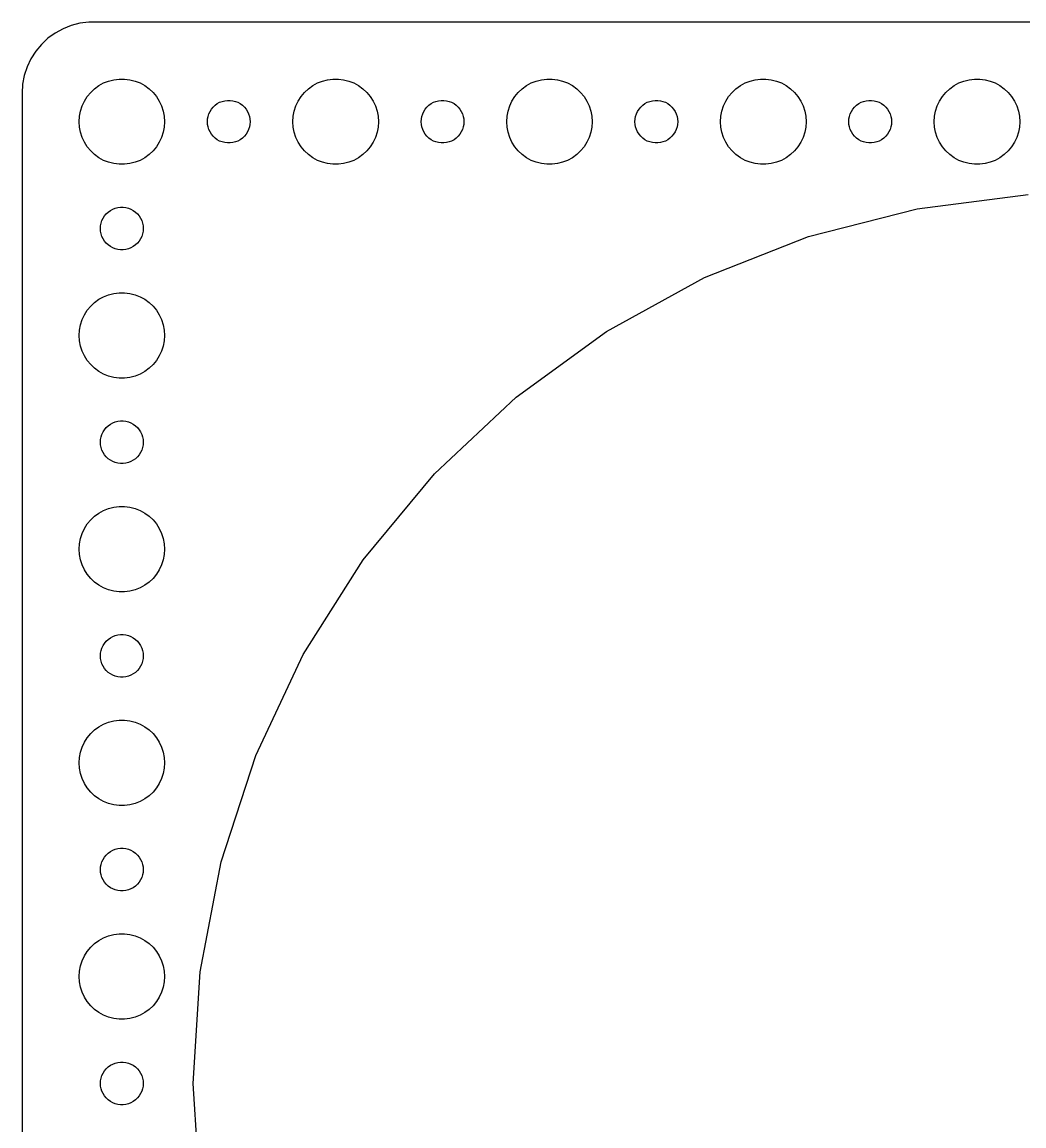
# Model space of a CAD drawing. Header units: metres. Extents: x -270 to 270, y -74 to 74.
# Drawn here: x -269.5 to -199.2, y -3 to 74.5 of the extents above; entities that cross this region are included whole.
import ezdxf

# ---------------------------------------------------------------- set-up
doc = ezdxf.new("R2010")
doc.units = ezdxf.units.M

msp = doc.modelspace()

# ---------------------------------------------------------------- linework, layer by layer
for p, q in [((-265.437, 74.4114), (-266.045, 74.2553)), ((-264.814, 74.4901), (-265.437, 74.4114)), ((264.814, 74.4901), (-264.814, 74.4901)), ((-267.179, 73.7216), (-267.687, 73.3526)), ((-266.629, 74.0241), (-267.179, 73.7216)), ((-266.045, 74.2553), (-266.629, 74.0241)), ((-268.145, 72.9227), (-268.545, 72.4389)), ((-267.687, 73.3526), (-268.145, 72.9227)), ((-268.545, 72.4389), (-268.882, 71.9088)), ((-269.149, 71.3406), (-269.343, 70.7434)), ((-268.882, 71.9088), (-269.149, 71.3406)), ((-269.343, 70.7434), (-269.461, 70.1267)), ((-269.461, 70.1267), (-269.5, 69.5)), ((-264.687, 69.5536), (-264.412, 69.8115)), ((-264.412, 69.8115), (-264.107, 70.033)), ((-264.107, 70.033), (-263.777, 70.2145)), ((-263.777, 70.2145), (-263.427, 70.3532)), ((-263.427, 70.3532), (-263.062, 70.4469)), ((-263.062, 70.4469), (-262.688, 70.4941)), ((-262.688, 70.4941), (-262.312, 70.4941)), ((-262.312, 70.4941), (-261.938, 70.4469)), ((-261.938, 70.4469), (-261.573, 70.3532)), ((-261.573, 70.3532), (-261.223, 70.2145)), ((-261.223, 70.2145), (-260.893, 70.033)), ((-260.893, 70.033), (-260.588, 69.8115)), ((-260.588, 69.8115), (-260.313, 69.5536)), ((-249.687, 69.5536), (-249.412, 69.8115)), ((-249.412, 69.8115), (-249.107, 70.033)), ((-249.107, 70.033), (-248.777, 70.2145)), ((-248.777, 70.2145), (-248.427, 70.3532)), ((-248.427, 70.3532), (-248.062, 70.4469)), ((-248.062, 70.4469), (-247.688, 70.4941)), ((-247.688, 70.4941), (-247.312, 70.4941)), ((-247.312, 70.4941), (-246.938, 70.4469)), ((-246.938, 70.4469), (-246.573, 70.3532)), ((-246.573, 70.3532), (-246.223, 70.2145)), ((-246.223, 70.2145), (-245.893, 70.033)), ((-245.893, 70.033), (-245.588, 69.8115)), ((-245.588, 69.8115), (-245.313, 69.5536)), ((-234.687, 69.5536), (-234.412, 69.8115)), ((-234.412, 69.8115), (-234.107, 70.033)), ((-234.107, 70.033), (-233.777, 70.2145)), ((-233.777, 70.2145), (-233.427, 70.3532)), ((-233.427, 70.3532), (-233.062, 70.4469)), ((-233.062, 70.4469), (-232.688, 70.4941)), ((-232.688, 70.4941), (-232.312, 70.4941)), ((-232.312, 70.4941), (-231.938, 70.4469)), ((-231.938, 70.4469), (-231.573, 70.3532)), ((-231.573, 70.3532), (-231.223, 70.2145)), ((-231.223, 70.2145), (-230.893, 70.033)), ((-230.893, 70.033), (-230.588, 69.8115)), ((-230.588, 69.8115), (-230.313, 69.5536)), ((-219.687, 69.5536), (-219.412, 69.8115)), ((-219.412, 69.8115), (-219.107, 70.033)), ((-219.107, 70.033), (-218.777, 70.2145)), ((-218.777, 70.2145), (-218.427, 70.3532)), ((-218.427, 70.3532), (-218.062, 70.4469)), ((-218.062, 70.4469), (-217.688, 70.4941)), ((-217.688, 70.4941), (-217.312, 70.4941)), ((-217.312, 70.4941), (-216.938, 70.4469)), ((-216.938, 70.4469), (-216.573, 70.3532)), ((-216.573, 70.3532), (-216.223, 70.2145)), ((-216.223, 70.2145), (-215.893, 70.033)), ((-215.893, 70.033), (-215.588, 69.8115)), ((-215.588, 69.8115), (-215.313, 69.5536)), ((-204.687, 69.5536), (-204.412, 69.8115)), ((-204.412, 69.8115), (-204.107, 70.033)), ((-204.107, 70.033), (-203.777, 70.2145)), ((-203.777, 70.2145), (-203.427, 70.3532)), ((-203.427, 70.3532), (-203.062, 70.4469)), ((-203.062, 70.4469), (-202.688, 70.4941)), ((-202.688, 70.4941), (-202.312, 70.4941)), ((-202.312, 70.4941), (-201.938, 70.4469)), ((-201.938, 70.4469), (-201.573, 70.3532)), ((-201.573, 70.3532), (-201.223, 70.2145)), ((-201.223, 70.2145), (-200.893, 70.033)), ((-200.893, 70.033), (-200.588, 69.8115)), ((-200.588, 69.8115), (-200.313, 69.5536)), ((-269.5, 69.5), (-269.5, -69.5)), ((-265.129, 68.9453), (-264.927, 69.2634)), ((-264.927, 69.2634), (-264.687, 69.5536)), ((-260.313, 69.5536), (-260.073, 69.2634)), ((-260.073, 69.2634), (-259.871, 68.9453)), ((-255.464, 68.9266), (-255.281, 68.9734)), ((-255.281, 68.9734), (-255.094, 68.997)), ((-255.094, 68.997), (-254.906, 68.997)), ((-254.906, 68.997), (-254.719, 68.9734)), ((-254.719, 68.9734), (-254.536, 68.9266)), ((-250.129, 68.9453), (-249.927, 69.2634)), ((-249.927, 69.2634), (-249.687, 69.5536)), ((-245.313, 69.5536), (-245.073, 69.2634)), ((-245.073, 69.2634), (-244.871, 68.9453)), ((-240.464, 68.9266), (-240.281, 68.9734)), ((-240.281, 68.9734), (-240.094, 68.997)), ((-240.094, 68.997), (-239.906, 68.997)), ((-239.906, 68.997), (-239.719, 68.9734)), ((-239.719, 68.9734), (-239.536, 68.9266)), ((-235.129, 68.9453), (-234.927, 69.2634)), ((-234.927, 69.2634), (-234.687, 69.5536)), ((-230.313, 69.5536), (-230.073, 69.2634)), ((-230.073, 69.2634), (-229.871, 68.9453)), ((-225.464, 68.9266), (-225.281, 68.9734)), ((-225.281, 68.9734), (-225.094, 68.997)), ((-225.094, 68.997), (-224.906, 68.997)), ((-224.906, 68.997), (-224.719, 68.9734)), ((-224.719, 68.9734), (-224.536, 68.9266)), ((-220.129, 68.9453), (-219.927, 69.2634)), ((-219.927, 69.2634), (-219.687, 69.5536)), ((-215.313, 69.5536), (-215.073, 69.2634)), ((-215.073, 69.2634), (-214.871, 68.9453)), ((-210.464, 68.9266), (-210.281, 68.9734)), ((-210.281, 68.9734), (-210.094, 68.997)), ((-210.094, 68.997), (-209.906, 68.997)), ((-209.906, 68.997), (-209.719, 68.9734)), ((-209.719, 68.9734), (-209.536, 68.9266)), ((-205.129, 68.9453), (-204.927, 69.2634)), ((-204.927, 69.2634), (-204.687, 69.5536)), ((-200.313, 69.5536), (-200.073, 69.2634)), ((-200.073, 69.2634), (-199.871, 68.9453)), ((-265.476, 67.876), (-265.406, 68.2461)), ((-265.406, 68.2461), (-265.289, 68.6044)), ((-265.289, 68.6044), (-265.129, 68.9453)), ((-259.871, 68.9453), (-259.711, 68.6044)), ((-259.711, 68.6044), (-259.594, 68.2461)), ((-259.594, 68.2461), (-259.524, 67.876)), ((-256.395, 68.0522), (-256.314, 68.2226)), ((-256.314, 68.2226), (-256.214, 68.3817)), ((-256.214, 68.3817), (-256.093, 68.5268)), ((-256.093, 68.5268), (-255.956, 68.6558)), ((-255.956, 68.6558), (-255.804, 68.7665)), ((-255.804, 68.7665), (-255.639, 68.8572)), ((-255.639, 68.8572), (-255.464, 68.9266)), ((-254.536, 68.9266), (-254.361, 68.8572)), ((-254.361, 68.8572), (-254.196, 68.7665)), ((-254.196, 68.7665), (-254.044, 68.6558)), ((-254.044, 68.6558), (-253.907, 68.5268)), ((-253.907, 68.5268), (-253.786, 68.3817)), ((-253.786, 68.3817), (-253.686, 68.2226)), ((-253.686, 68.2226), (-253.605, 68.0522)), ((-250.476, 67.876), (-250.406, 68.2461)), ((-250.406, 68.2461), (-250.289, 68.6044)), ((-250.289, 68.6044), (-250.129, 68.9453)), ((-244.871, 68.9453), (-244.711, 68.6044)), ((-244.711, 68.6044), (-244.594, 68.2461)), ((-244.594, 68.2461), (-244.524, 67.876)), ((-241.395, 68.0522), (-241.314, 68.2226)), ((-241.314, 68.2226), (-241.214, 68.3817)), ((-241.214, 68.3817), (-241.093, 68.5268)), ((-241.093, 68.5268), (-240.956, 68.6558)), ((-240.956, 68.6558), (-240.804, 68.7665)), ((-240.804, 68.7665), (-240.639, 68.8572)), ((-240.639, 68.8572), (-240.464, 68.9266)), ((-239.536, 68.9266), (-239.361, 68.8572)), ((-239.361, 68.8572), (-239.196, 68.7665)), ((-239.196, 68.7665), (-239.044, 68.6558)), ((-239.044, 68.6558), (-238.907, 68.5268)), ((-238.907, 68.5268), (-238.786, 68.3817)), ((-238.786, 68.3817), (-238.686, 68.2226)), ((-238.686, 68.2226), (-238.605, 68.0522)), ((-235.476, 67.876), (-235.406, 68.2461)), ((-235.406, 68.2461), (-235.289, 68.6044)), ((-235.289, 68.6044), (-235.129, 68.9453)), ((-229.871, 68.9453), (-229.711, 68.6044)), ((-229.711, 68.6044), (-229.594, 68.2461)), ((-229.594, 68.2461), (-229.524, 67.876)), ((-226.395, 68.0522), (-226.314, 68.2226)), ((-226.314, 68.2226), (-226.214, 68.3817)), ((-226.214, 68.3817), (-226.093, 68.5268)), ((-226.093, 68.5268), (-225.956, 68.6558)), ((-225.956, 68.6558), (-225.804, 68.7665)), ((-225.804, 68.7665), (-225.639, 68.8572)), ((-225.639, 68.8572), (-225.464, 68.9266)), ((-224.536, 68.9266), (-224.361, 68.8572)), ((-224.361, 68.8572), (-224.196, 68.7665)), ((-224.196, 68.7665), (-224.044, 68.6558)), ((-224.044, 68.6558), (-223.907, 68.5268)), ((-223.907, 68.5268), (-223.786, 68.3817)), ((-223.786, 68.3817), (-223.686, 68.2226)), ((-223.686, 68.2226), (-223.605, 68.0522)), ((-220.476, 67.876), (-220.406, 68.2461)), ((-220.406, 68.2461), (-220.289, 68.6044)), ((-220.289, 68.6044), (-220.129, 68.9453)), ((-214.871, 68.9453), (-214.711, 68.6044)), ((-214.711, 68.6044), (-214.594, 68.2461)), ((-214.594, 68.2461), (-214.524, 67.876)), ((-211.395, 68.0522), (-211.314, 68.2226)), ((-211.314, 68.2226), (-211.214, 68.3817)), ((-211.214, 68.3817), (-211.093, 68.5268)), ((-211.093, 68.5268), (-210.956, 68.6558)), ((-210.956, 68.6558), (-210.804, 68.7665)), ((-210.804, 68.7665), (-210.639, 68.8572)), ((-210.639, 68.8572), (-210.464, 68.9266)), ((-209.536, 68.9266), (-209.361, 68.8572)), ((-209.361, 68.8572), (-209.196, 68.7665)), ((-209.196, 68.7665), (-209.044, 68.6558)), ((-209.044, 68.6558), (-208.907, 68.5268)), ((-208.907, 68.5268), (-208.786, 68.3817)), ((-208.786, 68.3817), (-208.686, 68.2226)), ((-208.686, 68.2226), (-208.605, 68.0522)), ((-205.476, 67.876), (-205.406, 68.2461)), ((-205.406, 68.2461), (-205.289, 68.6044)), ((-205.289, 68.6044), (-205.129, 68.9453)), ((-199.871, 68.9453), (-199.711, 68.6044)), ((-199.711, 68.6044), (-199.594, 68.2461)), ((-199.594, 68.2461), (-199.524, 67.876)), ((-265.5, 67.5), (-265.476, 67.876)), ((-265.476, 67.124), (-265.5, 67.5)), ((-259.524, 67.876), (-259.5, 67.5)), ((-259.5, 67.5), (-259.524, 67.124)), ((-256.5, 67.5), (-256.488, 67.688)), ((-256.488, 67.312), (-256.5, 67.5)), ((-256.488, 67.688), (-256.453, 67.873)), ((-256.453, 67.873), (-256.395, 68.0522)), ((-253.605, 68.0522), (-253.547, 67.873)), ((-253.547, 67.873), (-253.512, 67.688)), ((-253.512, 67.688), (-253.5, 67.5)), ((-253.5, 67.5), (-253.512, 67.312)), ((-250.5, 67.5), (-250.476, 67.876)), ((-250.476, 67.124), (-250.5, 67.5)), ((-244.524, 67.876), (-244.5, 67.5)), ((-244.5, 67.5), (-244.524, 67.124)), ((-241.5, 67.5), (-241.488, 67.688)), ((-241.488, 67.312), (-241.5, 67.5)), ((-241.488, 67.688), (-241.453, 67.873)), ((-241.453, 67.873), (-241.395, 68.0522)), ((-238.605, 68.0522), (-238.547, 67.873)), ((-238.547, 67.873), (-238.512, 67.688)), ((-238.512, 67.688), (-238.5, 67.5)), ((-238.5, 67.5), (-238.512, 67.312)), ((-235.5, 67.5), (-235.476, 67.876)), ((-235.476, 67.124), (-235.5, 67.5)), ((-229.524, 67.876), (-229.5, 67.5)), ((-229.5, 67.5), (-229.524, 67.124)), ((-226.5, 67.5), (-226.488, 67.688)), ((-226.488, 67.312), (-226.5, 67.5)), ((-226.488, 67.688), (-226.453, 67.873)), ((-226.453, 67.873), (-226.395, 68.0522)), ((-223.605, 68.0522), (-223.547, 67.873)), ((-223.547, 67.873), (-223.512, 67.688)), ((-223.512, 67.688), (-223.5, 67.5)), ((-223.5, 67.5), (-223.512, 67.312)), ((-220.5, 67.5), (-220.476, 67.876)), ((-220.476, 67.124), (-220.5, 67.5)), ((-214.524, 67.876), (-214.5, 67.5)), ((-214.5, 67.5), (-214.524, 67.124)), ((-211.5, 67.5), (-211.488, 67.688)), ((-211.488, 67.312), (-211.5, 67.5)), ((-211.488, 67.688), (-211.453, 67.873)), ((-211.453, 67.873), (-211.395, 68.0522)), ((-208.605, 68.0522), (-208.547, 67.873)), ((-208.547, 67.873), (-208.512, 67.688)), ((-208.512, 67.688), (-208.5, 67.5)), ((-208.5, 67.5), (-208.512, 67.312)), ((-205.5, 67.5), (-205.476, 67.876)), ((-205.476, 67.124), (-205.5, 67.5)), ((-199.524, 67.876), (-199.5, 67.5)), ((-199.5, 67.5), (-199.524, 67.124)), ((-265.406, 66.7539), (-265.476, 67.124)), ((-265.289, 66.3956), (-265.406, 66.7539)), ((-259.594, 66.7539), (-259.711, 66.3956)), ((-259.524, 67.124), (-259.594, 66.7539)), ((-256.453, 67.127), (-256.488, 67.312)), ((-256.395, 66.9478), (-256.453, 67.127)), ((-256.314, 66.7774), (-256.395, 66.9478)), ((-256.214, 66.6183), (-256.314, 66.7774)), ((-253.686, 66.7774), (-253.786, 66.6183)), ((-253.605, 66.9478), (-253.686, 66.7774)), ((-253.547, 67.127), (-253.605, 66.9478)), ((-253.512, 67.312), (-253.547, 67.127)), ((-250.406, 66.7539), (-250.476, 67.124)), ((-250.289, 66.3956), (-250.406, 66.7539)), ((-244.594, 66.7539), (-244.711, 66.3956)), ((-244.524, 67.124), (-244.594, 66.7539)), ((-241.453, 67.127), (-241.488, 67.312)), ((-241.395, 66.9478), (-241.453, 67.127)), ((-241.314, 66.7774), (-241.395, 66.9478)), ((-241.214, 66.6183), (-241.314, 66.7774)), ((-238.686, 66.7774), (-238.786, 66.6183)), ((-238.605, 66.9478), (-238.686, 66.7774)), ((-238.547, 67.127), (-238.605, 66.9478)), ((-238.512, 67.312), (-238.547, 67.127)), ((-235.406, 66.7539), (-235.476, 67.124)), ((-235.289, 66.3956), (-235.406, 66.7539)), ((-229.594, 66.7539), (-229.711, 66.3956)), ((-229.524, 67.124), (-229.594, 66.7539)), ((-226.453, 67.127), (-226.488, 67.312)), ((-226.395, 66.9478), (-226.453, 67.127)), ((-226.314, 66.7774), (-226.395, 66.9478)), ((-226.214, 66.6183), (-226.314, 66.7774)), ((-223.686, 66.7774), (-223.786, 66.6183)), ((-223.605, 66.9478), (-223.686, 66.7774)), ((-223.547, 67.127), (-223.605, 66.9478)), ((-223.512, 67.312), (-223.547, 67.127)), ((-220.406, 66.7539), (-220.476, 67.124)), ((-220.289, 66.3956), (-220.406, 66.7539)), ((-214.594, 66.7539), (-214.711, 66.3956)), ((-214.524, 67.124), (-214.594, 66.7539)), ((-211.453, 67.127), (-211.488, 67.312)), ((-211.395, 66.9478), (-211.453, 67.127)), ((-211.314, 66.7774), (-211.395, 66.9478)), ((-211.214, 66.6183), (-211.314, 66.7774)), ((-208.686, 66.7774), (-208.786, 66.6183)), ((-208.605, 66.9478), (-208.686, 66.7774)), ((-208.547, 67.127), (-208.605, 66.9478)), ((-208.512, 67.312), (-208.547, 67.127)), ((-205.406, 66.7539), (-205.476, 67.124)), ((-205.289, 66.3956), (-205.406, 66.7539)), ((-199.594, 66.7539), (-199.711, 66.3956)), ((-199.524, 67.124), (-199.594, 66.7539)), ((-265.129, 66.0547), (-265.289, 66.3956)), ((-264.927, 65.7366), (-265.129, 66.0547)), ((-259.871, 66.0547), (-260.073, 65.7366)), ((-259.711, 66.3956), (-259.871, 66.0547)), ((-256.093, 66.4732), (-256.214, 66.6183)), ((-255.956, 66.3442), (-256.093, 66.4732)), ((-255.804, 66.2335), (-255.956, 66.3442)), ((-255.639, 66.1428), (-255.804, 66.2335)), ((-255.464, 66.0734), (-255.639, 66.1428)), ((-255.281, 66.0266), (-255.464, 66.0734)), ((-255.094, 66.003), (-255.281, 66.0266)), ((-254.906, 66.003), (-255.094, 66.003)), ((-254.719, 66.0266), (-254.906, 66.003)), ((-254.536, 66.0734), (-254.719, 66.0266)), ((-254.361, 66.1428), (-254.536, 66.0734)), ((-254.196, 66.2335), (-254.361, 66.1428)), ((-254.044, 66.3442), (-254.196, 66.2335)), ((-253.907, 66.4732), (-254.044, 66.3442)), ((-253.786, 66.6183), (-253.907, 66.4732)), ((-250.129, 66.0547), (-250.289, 66.3956)), ((-249.927, 65.7366), (-250.129, 66.0547)), ((-244.871, 66.0547), (-245.073, 65.7366)), ((-244.711, 66.3956), (-244.871, 66.0547)), ((-241.093, 66.4732), (-241.214, 66.6183)), ((-240.956, 66.3442), (-241.093, 66.4732)), ((-240.804, 66.2335), (-240.956, 66.3442)), ((-240.639, 66.1428), (-240.804, 66.2335)), ((-240.464, 66.0734), (-240.639, 66.1428)), ((-240.281, 66.0266), (-240.464, 66.0734)), ((-240.094, 66.003), (-240.281, 66.0266)), ((-239.906, 66.003), (-240.094, 66.003)), ((-239.719, 66.0266), (-239.906, 66.003)), ((-239.536, 66.0734), (-239.719, 66.0266)), ((-239.361, 66.1428), (-239.536, 66.0734)), ((-239.196, 66.2335), (-239.361, 66.1428)), ((-239.044, 66.3442), (-239.196, 66.2335)), ((-238.907, 66.4732), (-239.044, 66.3442)), ((-238.786, 66.6183), (-238.907, 66.4732)), ((-235.129, 66.0547), (-235.289, 66.3956)), ((-234.927, 65.7366), (-235.129, 66.0547)), ((-229.871, 66.0547), (-230.073, 65.7366)), ((-229.711, 66.3956), (-229.871, 66.0547)), ((-226.093, 66.4732), (-226.214, 66.6183)), ((-225.956, 66.3442), (-226.093, 66.4732)), ((-225.804, 66.2335), (-225.956, 66.3442)), ((-225.639, 66.1428), (-225.804, 66.2335)), ((-225.464, 66.0734), (-225.639, 66.1428)), ((-225.281, 66.0266), (-225.464, 66.0734)), ((-225.094, 66.003), (-225.281, 66.0266)), ((-224.906, 66.003), (-225.094, 66.003)), ((-224.719, 66.0266), (-224.906, 66.003)), ((-224.536, 66.0734), (-224.719, 66.0266)), ((-224.361, 66.1428), (-224.536, 66.0734)), ((-224.196, 66.2335), (-224.361, 66.1428)), ((-224.044, 66.3442), (-224.196, 66.2335)), ((-223.907, 66.4732), (-224.044, 66.3442)), ((-223.786, 66.6183), (-223.907, 66.4732)), ((-220.129, 66.0547), (-220.289, 66.3956)), ((-219.927, 65.7366), (-220.129, 66.0547)), ((-214.871, 66.0547), (-215.073, 65.7366)), ((-214.711, 66.3956), (-214.871, 66.0547)), ((-211.093, 66.4732), (-211.214, 66.6183)), ((-210.956, 66.3442), (-211.093, 66.4732)), ((-210.804, 66.2335), (-210.956, 66.3442)), ((-210.639, 66.1428), (-210.804, 66.2335)), ((-210.464, 66.0734), (-210.639, 66.1428)), ((-210.281, 66.0266), (-210.464, 66.0734)), ((-210.094, 66.003), (-210.281, 66.0266)), ((-209.906, 66.003), (-210.094, 66.003)), ((-209.719, 66.0266), (-209.906, 66.003)), ((-209.536, 66.0734), (-209.719, 66.0266)), ((-209.361, 66.1428), (-209.536, 66.0734)), ((-209.196, 66.2335), (-209.361, 66.1428)), ((-209.044, 66.3442), (-209.196, 66.2335)), ((-208.907, 66.4732), (-209.044, 66.3442)), ((-208.786, 66.6183), (-208.907, 66.4732)), ((-205.129, 66.0547), (-205.289, 66.3956)), ((-204.927, 65.7366), (-205.129, 66.0547)), ((-199.871, 66.0547), (-200.073, 65.7366)), ((-199.711, 66.3956), (-199.871, 66.0547)), ((-264.687, 65.4464), (-264.927, 65.7366)), ((-264.412, 65.1885), (-264.687, 65.4464)), ((-264.107, 64.967), (-264.412, 65.1885)), ((-260.588, 65.1885), (-260.893, 64.967)), ((-260.313, 65.4464), (-260.588, 65.1885)), ((-260.073, 65.7366), (-260.313, 65.4464)), ((-249.687, 65.4464), (-249.927, 65.7366)), ((-249.412, 65.1885), (-249.687, 65.4464)), ((-249.107, 64.967), (-249.412, 65.1885)), ((-245.588, 65.1885), (-245.893, 64.967)), ((-245.313, 65.4464), (-245.588, 65.1885)), ((-245.073, 65.7366), (-245.313, 65.4464)), ((-234.687, 65.4464), (-234.927, 65.7366)), ((-234.412, 65.1885), (-234.687, 65.4464)), ((-234.107, 64.967), (-234.412, 65.1885)), ((-230.588, 65.1885), (-230.893, 64.967)), ((-230.313, 65.4464), (-230.588, 65.1885)), ((-230.073, 65.7366), (-230.313, 65.4464)), ((-219.687, 65.4464), (-219.927, 65.7366)), ((-219.412, 65.1885), (-219.687, 65.4464)), ((-219.107, 64.967), (-219.412, 65.1885)), ((-215.588, 65.1885), (-215.893, 64.967)), ((-215.313, 65.4464), (-215.588, 65.1885)), ((-215.073, 65.7366), (-215.313, 65.4464)), ((-204.687, 65.4464), (-204.927, 65.7366)), ((-204.412, 65.1885), (-204.687, 65.4464)), ((-204.107, 64.967), (-204.412, 65.1885)), ((-200.588, 65.1885), (-200.893, 64.967)), ((-200.313, 65.4464), (-200.588, 65.1885)), ((-200.073, 65.7366), (-200.313, 65.4464)), ((-263.777, 64.7855), (-264.107, 64.967)), ((-263.427, 64.6468), (-263.777, 64.7855)), ((-263.062, 64.5531), (-263.427, 64.6468)), ((-262.688, 64.5059), (-263.062, 64.5531)), ((-262.312, 64.5059), (-262.688, 64.5059)), ((-261.938, 64.5531), (-262.312, 64.5059)), ((-261.573, 64.6468), (-261.938, 64.5531)), ((-261.223, 64.7855), (-261.573, 64.6468)), ((-260.893, 64.967), (-261.223, 64.7855)), ((-248.777, 64.7855), (-249.107, 64.967)), ((-248.427, 64.6468), (-248.777, 64.7855)), ((-248.062, 64.5531), (-248.427, 64.6468)), ((-247.688, 64.5059), (-248.062, 64.5531)), ((-247.312, 64.5059), (-247.688, 64.5059)), ((-246.938, 64.5531), (-247.312, 64.5059)), ((-246.573, 64.6468), (-246.938, 64.5531)), ((-246.223, 64.7855), (-246.573, 64.6468)), ((-245.893, 64.967), (-246.223, 64.7855)), ((-233.777, 64.7855), (-234.107, 64.967)), ((-233.427, 64.6468), (-233.777, 64.7855)), ((-233.062, 64.5531), (-233.427, 64.6468)), ((-232.688, 64.5059), (-233.062, 64.5531)), ((-232.312, 64.5059), (-232.688, 64.5059)), ((-231.938, 64.5531), (-232.312, 64.5059)), ((-231.573, 64.6468), (-231.938, 64.5531)), ((-231.223, 64.7855), (-231.573, 64.6468)), ((-230.893, 64.967), (-231.223, 64.7855)), ((-218.777, 64.7855), (-219.107, 64.967)), ((-218.427, 64.6468), (-218.777, 64.7855)), ((-218.062, 64.5531), (-218.427, 64.6468)), ((-217.688, 64.5059), (-218.062, 64.5531)), ((-217.312, 64.5059), (-217.688, 64.5059)), ((-216.938, 64.5531), (-217.312, 64.5059)), ((-216.573, 64.6468), (-216.938, 64.5531)), ((-216.223, 64.7855), (-216.573, 64.6468)), ((-215.893, 64.967), (-216.223, 64.7855)), ((-203.777, 64.7855), (-204.107, 64.967)), ((-203.427, 64.6468), (-203.777, 64.7855)), ((-203.062, 64.5531), (-203.427, 64.6468)), ((-202.688, 64.5059), (-203.062, 64.5531)), ((-202.312, 64.5059), (-202.688, 64.5059)), ((-201.938, 64.5531), (-202.312, 64.5059)), ((-201.573, 64.6468), (-201.938, 64.5531)), ((-201.223, 64.7855), (-201.573, 64.6468)), ((-200.893, 64.967), (-201.223, 64.7855)), ((-206.711, 61.3929), (-198.924, 62.3767)), ((-263.456, 61.1558), (-263.304, 61.2665)), ((-263.304, 61.2665), (-263.139, 61.3572)), ((-263.139, 61.3572), (-262.964, 61.4266)), ((-262.964, 61.4266), (-262.781, 61.4734)), ((-262.781, 61.4734), (-262.594, 61.497)), ((-262.594, 61.497), (-262.406, 61.497)), ((-262.406, 61.497), (-262.219, 61.4734)), ((-262.219, 61.4734), (-262.036, 61.4266)), ((-262.036, 61.4266), (-261.861, 61.3572)), ((-261.861, 61.3572), (-261.696, 61.2665)), ((-261.696, 61.2665), (-261.544, 61.1558)), ((-214.314, 59.441), (-206.711, 61.3929)), ((-263.953, 60.373), (-263.895, 60.5522)), ((-263.895, 60.5522), (-263.814, 60.7226)), ((-263.814, 60.7226), (-263.714, 60.8817)), ((-263.714, 60.8817), (-263.593, 61.0268)), ((-263.593, 61.0268), (-263.456, 61.1558)), ((-261.544, 61.1558), (-261.407, 61.0268)), ((-261.407, 61.0268), (-261.286, 60.8817)), ((-261.286, 60.8817), (-261.186, 60.7226)), ((-261.186, 60.7226), (-261.105, 60.5522)), ((-261.105, 60.5522), (-261.047, 60.373)), ((-264, 60), (-263.988, 60.188)), ((-263.988, 59.812), (-264, 60)), ((-263.988, 60.188), (-263.953, 60.373)), ((-263.953, 59.627), (-263.988, 59.812)), ((-261.047, 60.373), (-261.012, 60.188)), ((-261.012, 59.812), (-261.047, 59.627)), ((-261.012, 60.188), (-261, 60)), ((-261, 60), (-261.012, 59.812)), ((-263.895, 59.4478), (-263.953, 59.627)), ((-263.814, 59.2774), (-263.895, 59.4478)), ((-263.714, 59.1183), (-263.814, 59.2774)), ((-263.593, 58.9732), (-263.714, 59.1183)), ((-263.456, 58.8442), (-263.593, 58.9732)), ((-261.407, 58.9732), (-261.544, 58.8442)), ((-261.286, 59.1183), (-261.407, 58.9732)), ((-261.186, 59.2774), (-261.286, 59.1183)), ((-261.105, 59.4478), (-261.186, 59.2774)), ((-261.047, 59.627), (-261.105, 59.4478)), ((-221.611, 56.5517), (-214.314, 59.441)), ((-263.304, 58.7335), (-263.456, 58.8442)), ((-263.139, 58.6428), (-263.304, 58.7335)), ((-262.964, 58.5734), (-263.139, 58.6428)), ((-262.781, 58.5266), (-262.964, 58.5734)), ((-262.594, 58.503), (-262.781, 58.5266)), ((-262.406, 58.503), (-262.594, 58.503)), ((-262.219, 58.5266), (-262.406, 58.503)), ((-262.036, 58.5734), (-262.219, 58.5266)), ((-261.861, 58.6428), (-262.036, 58.5734)), ((-261.696, 58.7335), (-261.861, 58.6428)), ((-261.544, 58.8442), (-261.696, 58.7335)), ((-228.489, 52.7705), (-221.611, 56.5517)), ((-264.412, 54.8115), (-264.107, 55.033)), ((-264.107, 55.033), (-263.777, 55.2145)), ((-263.777, 55.2145), (-263.427, 55.3532)), ((-263.427, 55.3532), (-263.062, 55.4469)), ((-263.062, 55.4469), (-262.688, 55.4941)), ((-262.688, 55.4941), (-262.312, 55.4941)), ((-262.312, 55.4941), (-261.938, 55.4469)), ((-261.938, 55.4469), (-261.573, 55.3532)), ((-261.573, 55.3532), (-261.223, 55.2145)), ((-261.223, 55.2145), (-260.893, 55.033)), ((-260.893, 55.033), (-260.588, 54.8115)), ((-265.129, 53.9453), (-264.927, 54.2634)), ((-264.927, 54.2634), (-264.687, 54.5536)), ((-264.687, 54.5536), (-264.412, 54.8115)), ((-260.588, 54.8115), (-260.313, 54.5536)), ((-260.313, 54.5536), (-260.073, 54.2634)), ((-260.073, 54.2634), (-259.871, 53.9453)), ((-265.406, 53.2461), (-265.289, 53.6044)), ((-265.289, 53.6044), (-265.129, 53.9453)), ((-259.871, 53.9453), (-259.711, 53.6044)), ((-259.711, 53.6044), (-259.594, 53.2461)), ((-265.5, 52.5), (-265.476, 52.876)), ((-265.476, 52.876), (-265.406, 53.2461)), ((-259.594, 53.2461), (-259.524, 52.876)), ((-259.524, 52.876), (-259.5, 52.5)), ((-234.839, 48.1571), (-228.489, 52.7705)), ((-265.476, 52.124), (-265.5, 52.5)), ((-265.406, 51.7539), (-265.476, 52.124)), ((-259.524, 52.124), (-259.594, 51.7539)), ((-259.5, 52.5), (-259.524, 52.124)), ((-265.289, 51.3956), (-265.406, 51.7539)), ((-265.129, 51.0547), (-265.289, 51.3956)), ((-259.711, 51.3956), (-259.871, 51.0547)), ((-259.594, 51.7539), (-259.711, 51.3956)), ((-264.927, 50.7366), (-265.129, 51.0547)), ((-264.687, 50.4464), (-264.927, 50.7366)), ((-264.412, 50.1885), (-264.687, 50.4464)), ((-260.313, 50.4464), (-260.588, 50.1885)), ((-260.073, 50.7366), (-260.313, 50.4464)), ((-259.871, 51.0547), (-260.073, 50.7366)), ((-264.107, 49.967), (-264.412, 50.1885)), ((-263.777, 49.7855), (-264.107, 49.967)), ((-263.427, 49.6468), (-263.777, 49.7855)), ((-263.062, 49.5531), (-263.427, 49.6468)), ((-261.573, 49.6468), (-261.938, 49.5531)), ((-261.223, 49.7855), (-261.573, 49.6468)), ((-260.893, 49.967), (-261.223, 49.7855)), ((-260.588, 50.1885), (-260.893, 49.967)), ((-262.688, 49.5059), (-263.062, 49.5531)), ((-262.312, 49.5059), (-262.688, 49.5059)), ((-261.938, 49.5531), (-262.312, 49.5059)), ((-240.561, 42.7842), (-234.839, 48.1571)), ((-262.781, 46.4734), (-262.594, 46.497)), ((-262.594, 46.497), (-262.406, 46.497)), ((-262.406, 46.497), (-262.219, 46.4734)), ((-263.895, 45.5522), (-263.814, 45.7226)), ((-263.814, 45.7226), (-263.714, 45.8817)), ((-263.714, 45.8817), (-263.593, 46.0268)), ((-263.593, 46.0268), (-263.456, 46.1558)), ((-263.456, 46.1558), (-263.304, 46.2665)), ((-263.304, 46.2665), (-263.139, 46.3572)), ((-263.139, 46.3572), (-262.964, 46.4266)), ((-262.964, 46.4266), (-262.781, 46.4734)), ((-262.219, 46.4734), (-262.036, 46.4266)), ((-262.036, 46.4266), (-261.861, 46.3572)), ((-261.861, 46.3572), (-261.696, 46.2665)), ((-261.696, 46.2665), (-261.544, 46.1558)), ((-261.544, 46.1558), (-261.407, 46.0268)), ((-261.407, 46.0268), (-261.286, 45.8817)), ((-261.286, 45.8817), (-261.186, 45.7226)), ((-261.186, 45.7226), (-261.105, 45.5522)), ((-264, 45), (-263.988, 45.188)), ((-263.988, 44.812), (-264, 45)), ((-263.988, 45.188), (-263.953, 45.373)), ((-263.953, 45.373), (-263.895, 45.5522)), ((-261.105, 45.5522), (-261.047, 45.373)), ((-261.047, 45.373), (-261.012, 45.188)), ((-261.012, 45.188), (-261, 45)), ((-261, 45), (-261.012, 44.812)), ((-263.953, 44.627), (-263.988, 44.812)), ((-263.895, 44.4478), (-263.953, 44.627)), ((-263.814, 44.2774), (-263.895, 44.4478)), ((-263.714, 44.1183), (-263.814, 44.2774)), ((-261.186, 44.2774), (-261.286, 44.1183)), ((-261.105, 44.4478), (-261.186, 44.2774)), ((-261.047, 44.627), (-261.105, 44.4478)), ((-261.012, 44.812), (-261.047, 44.627)), ((-263.593, 43.9732), (-263.714, 44.1183)), ((-263.456, 43.8442), (-263.593, 43.9732)), ((-263.304, 43.7335), (-263.456, 43.8442)), ((-263.139, 43.6428), (-263.304, 43.7335)), ((-262.964, 43.5734), (-263.139, 43.6428)), ((-262.781, 43.5266), (-262.964, 43.5734)), ((-262.594, 43.503), (-262.781, 43.5266)), ((-262.406, 43.503), (-262.594, 43.503)), ((-262.219, 43.5266), (-262.406, 43.503)), ((-262.036, 43.5734), (-262.219, 43.5266)), ((-261.861, 43.6428), (-262.036, 43.5734)), ((-261.696, 43.7335), (-261.861, 43.6428)), ((-261.544, 43.8442), (-261.696, 43.7335)), ((-261.407, 43.9732), (-261.544, 43.8442)), ((-261.286, 44.1183), (-261.407, 43.9732)), ((-245.564, 36.7366), (-240.561, 42.7842)), ((-263.777, 40.2145), (-263.427, 40.3532)), ((-263.427, 40.3532), (-263.062, 40.4469)), ((-263.062, 40.4469), (-262.688, 40.4941)), ((-262.688, 40.4941), (-262.312, 40.4941)), ((-262.312, 40.4941), (-261.938, 40.4469)), ((-261.938, 40.4469), (-261.573, 40.3532)), ((-261.573, 40.3532), (-261.223, 40.2145)), ((-264.927, 39.2634), (-264.687, 39.5536)), ((-264.687, 39.5536), (-264.412, 39.8115)), ((-264.412, 39.8115), (-264.107, 40.033)), ((-264.107, 40.033), (-263.777, 40.2145)), ((-261.223, 40.2145), (-260.893, 40.033)), ((-260.893, 40.033), (-260.588, 39.8115)), ((-260.588, 39.8115), (-260.313, 39.5536)), ((-260.313, 39.5536), (-260.073, 39.2634)), ((-265.289, 38.6044), (-265.129, 38.9453)), ((-265.129, 38.9453), (-264.927, 39.2634)), ((-260.073, 39.2634), (-259.871, 38.9453)), ((-259.871, 38.9453), (-259.711, 38.6044)), ((-265.476, 37.876), (-265.406, 38.2461)), ((-265.406, 38.2461), (-265.289, 38.6044)), ((-259.711, 38.6044), (-259.594, 38.2461)), ((-259.594, 38.2461), (-259.524, 37.876)), ((-265.5, 37.5), (-265.476, 37.876)), ((-265.476, 37.124), (-265.5, 37.5)), ((-259.524, 37.876), (-259.5, 37.5)), ((-259.5, 37.5), (-259.524, 37.124)), ((-265.406, 36.7539), (-265.476, 37.124)), ((-265.289, 36.3956), (-265.406, 36.7539)), ((-259.594, 36.7539), (-259.711, 36.3956)), ((-259.524, 37.124), (-259.594, 36.7539)), ((-249.769, 30.1096), (-245.564, 36.7366)), ((-265.129, 36.0547), (-265.289, 36.3956)), ((-264.927, 35.7366), (-265.129, 36.0547)), ((-264.687, 35.4464), (-264.927, 35.7366)), ((-260.073, 35.7366), (-260.313, 35.4464)), ((-259.871, 36.0547), (-260.073, 35.7366)), ((-259.711, 36.3956), (-259.871, 36.0547)), ((-264.412, 35.1885), (-264.687, 35.4464)), ((-264.107, 34.967), (-264.412, 35.1885)), ((-263.777, 34.7855), (-264.107, 34.967)), ((-260.893, 34.967), (-261.223, 34.7855)), ((-260.588, 35.1885), (-260.893, 34.967)), ((-260.313, 35.4464), (-260.588, 35.1885)), ((-263.427, 34.6468), (-263.777, 34.7855)), ((-263.062, 34.5531), (-263.427, 34.6468)), ((-262.688, 34.5059), (-263.062, 34.5531)), ((-262.312, 34.5059), (-262.688, 34.5059)), ((-261.938, 34.5531), (-262.312, 34.5059)), ((-261.573, 34.6468), (-261.938, 34.5531)), ((-261.223, 34.7855), (-261.573, 34.6468)), ((-263.714, 30.8817), (-263.593, 31.0268)), ((-263.593, 31.0268), (-263.456, 31.1558)), ((-263.456, 31.1558), (-263.304, 31.2665)), ((-263.304, 31.2665), (-263.139, 31.3572)), ((-263.139, 31.3572), (-262.964, 31.4266)), ((-262.964, 31.4266), (-262.781, 31.4734)), ((-262.781, 31.4734), (-262.594, 31.497)), ((-262.594, 31.497), (-262.406, 31.497)), ((-262.406, 31.497), (-262.219, 31.4734)), ((-262.219, 31.4734), (-262.036, 31.4266)), ((-262.036, 31.4266), (-261.861, 31.3572)), ((-261.861, 31.3572), (-261.696, 31.2665)), ((-261.696, 31.2665), (-261.544, 31.1558)), ((-261.544, 31.1558), (-261.407, 31.0268)), ((-261.407, 31.0268), (-261.286, 30.8817)), ((-263.988, 30.188), (-263.953, 30.373)), ((-263.953, 30.373), (-263.895, 30.5522)), ((-263.895, 30.5522), (-263.814, 30.7226)), ((-263.814, 30.7226), (-263.714, 30.8817)), ((-261.286, 30.8817), (-261.186, 30.7226)), ((-261.186, 30.7226), (-261.105, 30.5522)), ((-261.105, 30.5522), (-261.047, 30.373)), ((-261.047, 30.373), (-261.012, 30.188)), ((-264, 30), (-263.988, 30.188)), ((-263.988, 29.812), (-264, 30)), ((-263.953, 29.627), (-263.988, 29.812)), ((-263.895, 29.4478), (-263.953, 29.627)), ((-263.814, 29.2774), (-263.895, 29.4478)), ((-261.105, 29.4478), (-261.186, 29.2774)), ((-261.047, 29.627), (-261.105, 29.4478)), ((-261.012, 29.812), (-261.047, 29.627)), ((-261.012, 30.188), (-261, 30)), ((-261, 30), (-261.012, 29.812)), ((-253.111, 23.0078), (-249.769, 30.1096)), ((-263.714, 29.1183), (-263.814, 29.2774)), ((-263.593, 28.9732), (-263.714, 29.1183)), ((-263.456, 28.8442), (-263.593, 28.9732)), ((-263.304, 28.7335), (-263.456, 28.8442)), ((-263.139, 28.6427), (-263.304, 28.7335)), ((-261.696, 28.7335), (-261.861, 28.6427)), ((-261.544, 28.8442), (-261.696, 28.7335)), ((-261.407, 28.9732), (-261.544, 28.8442)), ((-261.286, 29.1183), (-261.407, 28.9732)), ((-261.186, 29.2774), (-261.286, 29.1183)), ((-262.964, 28.5734), (-263.139, 28.6427)), ((-262.781, 28.5266), (-262.964, 28.5734)), ((-262.594, 28.503), (-262.781, 28.5266)), ((-262.406, 28.503), (-262.594, 28.503)), ((-262.219, 28.5266), (-262.406, 28.503)), ((-262.036, 28.5734), (-262.219, 28.5266)), ((-261.861, 28.6427), (-262.036, 28.5734)), ((-264.687, 24.5536), (-264.412, 24.8115)), ((-264.412, 24.8115), (-264.107, 25.033)), ((-264.107, 25.033), (-263.777, 25.2145)), ((-263.777, 25.2145), (-263.427, 25.3532)), ((-263.427, 25.3532), (-263.062, 25.4469)), ((-263.062, 25.4469), (-262.688, 25.4941)), ((-262.688, 25.4941), (-262.312, 25.4941)), ((-262.312, 25.4941), (-261.938, 25.4469)), ((-261.938, 25.4469), (-261.573, 25.3532)), ((-261.573, 25.3532), (-261.223, 25.2145)), ((-261.223, 25.2145), (-260.893, 25.033)), ((-260.893, 25.033), (-260.588, 24.8115)), ((-260.588, 24.8115), (-260.313, 24.5536)), ((-265.129, 23.9453), (-264.927, 24.2634)), ((-264.927, 24.2634), (-264.687, 24.5536)), ((-260.313, 24.5536), (-260.073, 24.2634)), ((-260.073, 24.2634), (-259.871, 23.9453)), ((-265.476, 22.876), (-265.406, 23.2461)), ((-265.406, 23.2461), (-265.289, 23.6044)), ((-265.289, 23.6044), (-265.129, 23.9453)), ((-259.871, 23.9453), (-259.711, 23.6044)), ((-259.711, 23.6044), (-259.594, 23.2461)), ((-259.594, 23.2461), (-259.524, 22.876)), ((-265.5, 22.5), (-265.476, 22.876)), ((-265.476, 22.124), (-265.5, 22.5)), ((-259.524, 22.876), (-259.5, 22.5)), ((-259.5, 22.5), (-259.524, 22.124)), ((-255.536, 15.5431), (-253.111, 23.0078)), ((-265.406, 21.7539), (-265.476, 22.124)), ((-265.289, 21.3956), (-265.406, 21.7539)), ((-259.594, 21.7539), (-259.711, 21.3956)), ((-259.524, 22.124), (-259.594, 21.7539)), ((-265.129, 21.0547), (-265.289, 21.3956)), ((-264.927, 20.7366), (-265.129, 21.0547)), ((-259.871, 21.0547), (-260.073, 20.7366)), ((-259.711, 21.3956), (-259.871, 21.0547)), ((-264.687, 20.4464), (-264.927, 20.7366)), ((-264.412, 20.1884), (-264.687, 20.4464)), ((-264.107, 19.967), (-264.412, 20.1884)), ((-260.588, 20.1884), (-260.893, 19.967)), ((-260.313, 20.4464), (-260.588, 20.1884)), ((-260.073, 20.7366), (-260.313, 20.4464)), ((-263.777, 19.7855), (-264.107, 19.967)), ((-263.427, 19.6468), (-263.777, 19.7855)), ((-263.062, 19.5531), (-263.427, 19.6468)), ((-262.688, 19.5059), (-263.062, 19.5531)), ((-262.312, 19.5059), (-262.688, 19.5059)), ((-261.938, 19.5531), (-262.312, 19.5059)), ((-261.573, 19.6468), (-261.938, 19.5531)), ((-261.223, 19.7855), (-261.573, 19.6468)), ((-260.893, 19.967), (-261.223, 19.7855)), ((-263.304, 16.2665), (-263.139, 16.3572)), ((-263.139, 16.3572), (-262.964, 16.4266)), ((-262.964, 16.4266), (-262.781, 16.4734)), ((-262.781, 16.4734), (-262.594, 16.497)), ((-262.594, 16.497), (-262.406, 16.497)), ((-262.406, 16.497), (-262.219, 16.4734)), ((-262.219, 16.4734), (-262.036, 16.4266)), ((-262.036, 16.4266), (-261.861, 16.3572)), ((-261.861, 16.3572), (-261.696, 16.2665)), ((-263.953, 15.373), (-263.895, 15.5522)), ((-263.895, 15.5522), (-263.814, 15.7226)), ((-263.814, 15.7226), (-263.714, 15.8817)), ((-263.714, 15.8817), (-263.593, 16.0268)), ((-263.593, 16.0268), (-263.456, 16.1558)), ((-263.456, 16.1558), (-263.304, 16.2665)), ((-261.696, 16.2665), (-261.544, 16.1558)), ((-261.544, 16.1558), (-261.407, 16.0268)), ((-261.407, 16.0268), (-261.286, 15.8817)), ((-261.286, 15.8817), (-261.186, 15.7226)), ((-261.186, 15.7226), (-261.105, 15.5522)), ((-261.105, 15.5522), (-261.047, 15.373)), ((-257.007, 7.83331), (-255.536, 15.5431)), ((-264, 15), (-263.988, 15.188)), ((-263.988, 14.812), (-264, 15)), ((-263.988, 15.188), (-263.953, 15.373)), ((-263.953, 14.627), (-263.988, 14.812)), ((-261.047, 15.373), (-261.012, 15.188)), ((-261.012, 14.812), (-261.047, 14.627)), ((-261.012, 15.188), (-261, 15)), ((-261, 15), (-261.012, 14.812)), ((-263.895, 14.4478), (-263.953, 14.627)), ((-263.814, 14.2774), (-263.895, 14.4478)), ((-263.714, 14.1183), (-263.814, 14.2774)), ((-263.593, 13.9732), (-263.714, 14.1183)), ((-263.456, 13.8442), (-263.593, 13.9732)), ((-261.407, 13.9732), (-261.544, 13.8442)), ((-261.286, 14.1183), (-261.407, 13.9732)), ((-261.186, 14.2774), (-261.286, 14.1183)), ((-261.105, 14.4478), (-261.186, 14.2774)), ((-261.047, 14.627), (-261.105, 14.4478)), ((-263.304, 13.7335), (-263.456, 13.8442)), ((-263.139, 13.6427), (-263.304, 13.7335)), ((-262.964, 13.5734), (-263.139, 13.6427)), ((-262.781, 13.5266), (-262.964, 13.5734)), ((-262.594, 13.5029), (-262.781, 13.5266)), ((-262.406, 13.5029), (-262.594, 13.5029)), ((-262.219, 13.5266), (-262.406, 13.5029)), ((-262.036, 13.5734), (-262.219, 13.5266)), ((-261.861, 13.6427), (-262.036, 13.5734)), ((-261.696, 13.7335), (-261.861, 13.6427)), ((-261.544, 13.8442), (-261.696, 13.7335)), ((-264.107, 10.033), (-263.777, 10.2145)), ((-263.777, 10.2145), (-263.427, 10.3532)), ((-263.427, 10.3532), (-263.062, 10.4469)), ((-263.062, 10.4469), (-262.688, 10.4941)), ((-262.688, 10.4941), (-262.312, 10.4941)), ((-262.312, 10.4941), (-261.938, 10.4469)), ((-261.938, 10.4469), (-261.573, 10.3532)), ((-261.573, 10.3532), (-261.223, 10.2145)), ((-261.223, 10.2145), (-260.893, 10.033)), ((-264.927, 9.26335), (-264.687, 9.55363)), ((-264.687, 9.55363), (-264.412, 9.81154)), ((-264.412, 9.81154), (-264.107, 10.033)), ((-260.893, 10.033), (-260.588, 9.81154)), ((-260.588, 9.81154), (-260.313, 9.55363)), ((-260.313, 9.55363), (-260.073, 9.26335)), ((-265.406, 8.24606), (-265.289, 8.60437)), ((-265.289, 8.60437), (-265.129, 8.94525)), ((-265.129, 8.94525), (-264.927, 9.26335)), ((-260.073, 9.26335), (-259.871, 8.94525)), ((-259.871, 8.94525), (-259.711, 8.60437)), ((-259.711, 8.60437), (-259.594, 8.24606)), ((-265.5, 7.5), (-265.476, 7.87599)), ((-265.476, 7.87599), (-265.406, 8.24606)), ((-259.594, 8.24606), (-259.524, 7.87599)), ((-259.524, 7.87599), (-259.5, 7.5)), ((-257.5, 0), (-257.007, 7.83331)), ((-265.476, 7.12399), (-265.5, 7.5)), ((-265.406, 6.75392), (-265.476, 7.12399)), ((-259.524, 7.12399), (-259.594, 6.75392)), ((-259.5, 7.5), (-259.524, 7.12399)), ((-265.289, 6.39561), (-265.406, 6.75392)), ((-265.129, 6.05473), (-265.289, 6.39561)), ((-259.711, 6.39561), (-259.871, 6.05473)), ((-259.594, 6.75392), (-259.711, 6.39561)), ((-264.927, 5.73663), (-265.129, 6.05473)), ((-264.687, 5.44635), (-264.927, 5.73663)), ((-264.412, 5.18845), (-264.687, 5.44635)), ((-260.313, 5.44635), (-260.588, 5.18845)), ((-260.073, 5.73663), (-260.313, 5.44635)), ((-259.871, 6.05473), (-260.073, 5.73663)), ((-264.107, 4.96701), (-264.412, 5.18845)), ((-263.777, 4.78551), (-264.107, 4.96701)), ((-263.427, 4.64682), (-263.777, 4.78551)), ((-261.223, 4.78551), (-261.573, 4.64682)), ((-260.893, 4.96701), (-261.223, 4.78551)), ((-260.588, 5.18845), (-260.893, 4.96701)), ((-263.062, 4.55313), (-263.427, 4.64682)), ((-262.688, 4.50591), (-263.062, 4.55313)), ((-262.312, 4.50591), (-262.688, 4.50591)), ((-261.938, 4.55313), (-262.312, 4.50591)), ((-261.573, 4.64682), (-261.938, 4.55313)), ((-263.814, 0.72263), (-263.714, 0.88167)), ((-263.714, 0.88167), (-263.593, 1.02681)), ((-263.593, 1.02681), (-263.456, 1.15576)), ((-263.456, 1.15576), (-263.304, 1.26648)), ((-263.304, 1.26648), (-263.139, 1.35724)), ((-263.139, 1.35724), (-262.964, 1.42657)), ((-262.964, 1.42657), (-262.781, 1.47342)), ((-262.781, 1.47342), (-262.594, 1.49704)), ((-262.594, 1.49704), (-262.406, 1.49704)), ((-262.406, 1.49704), (-262.219, 1.47342)), ((-262.219, 1.47342), (-262.036, 1.42657)), ((-262.036, 1.42657), (-261.861, 1.35724)), ((-261.861, 1.35724), (-261.696, 1.26648)), ((-261.696, 1.26648), (-261.544, 1.15576)), ((-261.544, 1.15576), (-261.407, 1.02681)), ((-261.407, 1.02681), (-261.286, 0.88167)), ((-261.286, 0.88167), (-261.186, 0.72263)), ((-264, 0), (-263.988, 0.18799)), ((-263.988, -0.18799), (-264, 0)), ((-263.988, 0.18799), (-263.953, 0.37303)), ((-263.953, 0.37303), (-263.895, 0.55219)), ((-263.895, 0.55219), (-263.814, 0.72263)), ((-261.186, 0.72263), (-261.105, 0.55219)), ((-261.105, 0.55219), (-261.047, 0.37303)), ((-261.047, 0.37303), (-261.012, 0.18799)), ((-261.012, 0.18799), (-261, 0)), ((-261, 0), (-261.012, -0.18799)), ((-257.007, -7.83331), (-257.5, 0)), ((-263.953, -0.37303), (-263.988, -0.18799)), ((-263.895, -0.55219), (-263.953, -0.37303)), ((-263.814, -0.72263), (-263.895, -0.55219)), ((-263.714, -0.88167), (-263.814, -0.72263)), ((-261.186, -0.72263), (-261.286, -0.88167)), ((-261.105, -0.55219), (-261.186, -0.72263)), ((-261.047, -0.37303), (-261.105, -0.55219)), ((-261.012, -0.18799), (-261.047, -0.37303)), ((-263.593, -1.02681), (-263.714, -0.88167)), ((-263.456, -1.15576), (-263.593, -1.02681)), ((-263.304, -1.26648), (-263.456, -1.15576)), ((-263.139, -1.35724), (-263.304, -1.26648)), ((-262.964, -1.42657), (-263.139, -1.35724)), ((-262.781, -1.47342), (-262.964, -1.42657)), ((-262.594, -1.49704), (-262.781, -1.47342)), ((-262.406, -1.49704), (-262.594, -1.49704)), ((-262.219, -1.47342), (-262.406, -1.49704)), ((-262.036, -1.42657), (-262.219, -1.47342)), ((-261.861, -1.35724), (-262.036, -1.42657)), ((-261.696, -1.26648), (-261.861, -1.35724)), ((-261.544, -1.15576), (-261.696, -1.26648)), ((-261.407, -1.02681), (-261.544, -1.15576)), ((-261.286, -0.88167), (-261.407, -1.02681))]:
    msp.add_line(p, q)

doc.saveas('drawing.dxf')
